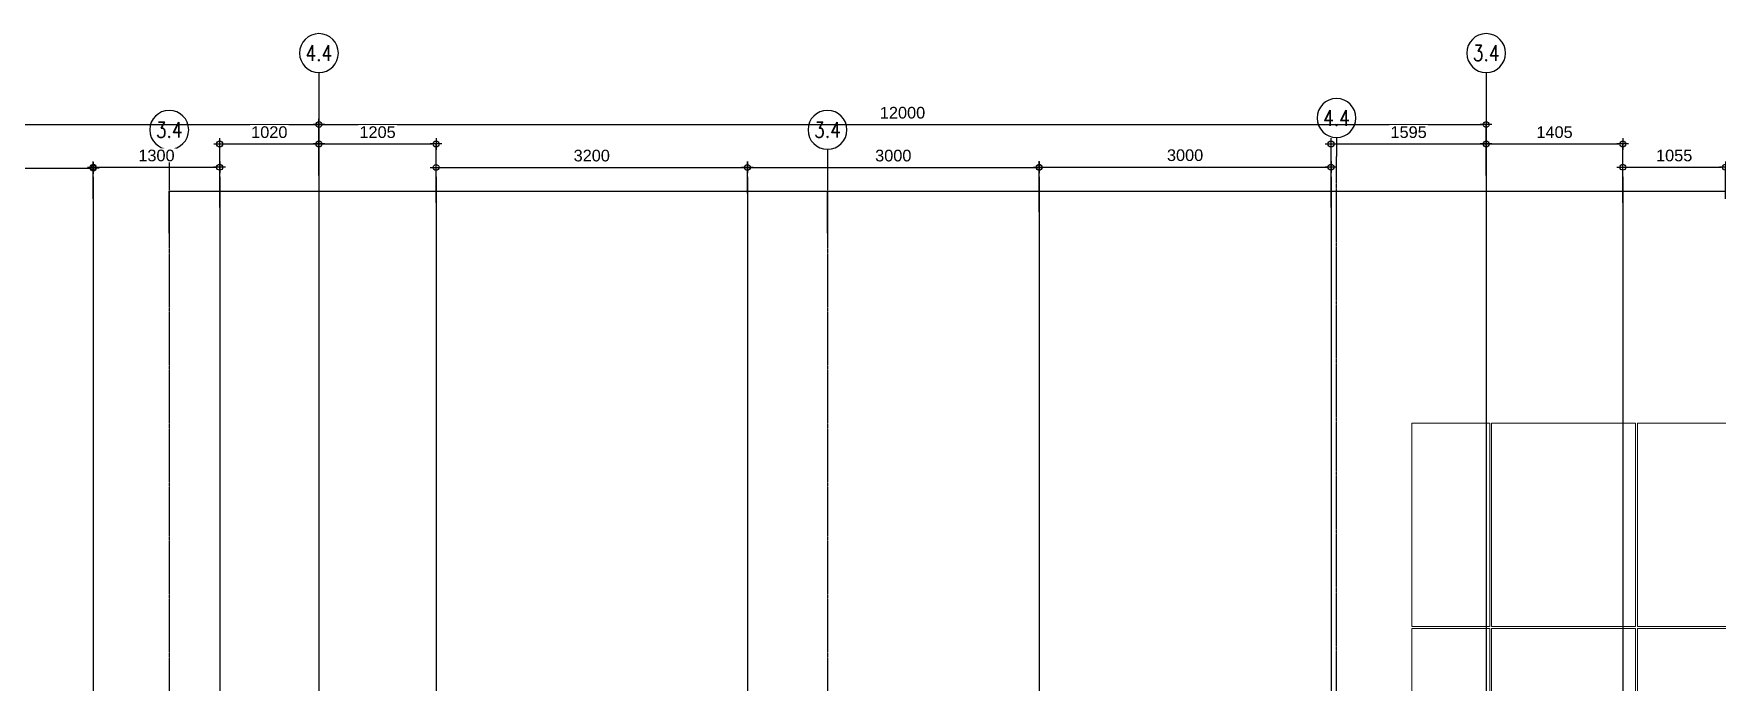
# Model space of a CAD drawing. Header units: millimetres. Extents: x 663313 to 1226001, y 1431724 to 1620898.
# Drawn here: x 1044069 to 1061378, y 1518391 to 1525064 of the extents above; entities that cross this region are included whole.
import ezdxf
from ezdxf.enums import TextEntityAlignment as Align

# ---------------------------------------------------------------- set-up
doc = ezdxf.new("R2010")
doc.units = ezdxf.units.MM
for name, pattern in [('Grid Line', [22.225, 12.7, -3.175, 3.175, -3.175]), ('XKITLINE00', [0]), ('XKITLINE02', [4, 2, -2])]:
    doc.linetypes.add(name, pattern=pattern)
doc.layers.add('000 - 0_HIDE_OBJ_FRAMING_DEF_SUB', color=7, linetype='Continuous', plot=False)
doc.layers.add('DIM', color=7, linetype='Continuous')
doc.styles.add('Arial', font='arial.ttf')
doc.styles.add('CKST2', font='romans.shx', dxfattribs={"width": 0.8, "height": 4})
doc.dimstyles.new('Dim - 40 - Cen', dxfattribs={"dimscale": 0.04, "dimtxt": 3, "dimasz": 1, "dimexe": 0, "dimexo": 2.5, "dimgap": 1.5, "dimtad": 1, "dimdec": 0, "dimlfac": 1000, "dimzin": 1, "dimdsep": 46, "dimtxsty": 'Arial', "dimblk": 'CEN1', "dimcen": 0.09, "dimclrd": 7, "dimclre": 7, "dimclrt": 7, "dimadec": 0, "dimazin": 0, "dimtfac": 1, "dimtdec": 0, "dimtix": 1, "dimtofl": 0, "dimtmove": 2, "dimatfit": 3, "dimfxl": 1, "dimtfill": 1, "dimtfillclr": 256, "dimtolj": 1, "dimtzin": 0, "dimarcsym": 0})

# ---------------------------------------------------------------- blocks, each defined once
blk = doc.blocks.new('*A27391193')
at = {"layer": '000 - 0_HIDE_OBJ_FRAMING_DEF_SUB', "color": 7, "linetype": 'XKITLINE00', "lineweight": 0}
for p, q in [((347.767257, 65.815369), (337.90058, 65.815369)), ((337.900591, 51.882036), (337.900591, 65.815369)), ((347.767257, 65.815369), (347.767257, 51.882036)), ((347.767257, 51.882036), (337.90058, 51.882036)), ((347.767257, 51.748703), (337.90058, 51.748703)), ((337.900591, 31.882036), (337.900591, 51.748703)), ((347.767257, 51.748703), (347.767257, 31.882036)), ((347.767257, 31.882036), (337.90058, 31.882036)), ((347.767257, 31.748703), (337.90058, 31.748703)), ((337.900591, 11.882036), (337.900591, 31.748703)), ((347.767257, 31.748703), (347.767257, 11.882036)), ((347.767257, 11.882036), (337.90058, 11.882036)), ((347.767257, 11.748703), (337.90058, 11.748703)), ((337.900591, -8.117964), (337.900591, 11.748703)), ((347.767257, 11.748703), (347.767257, -8.117964)), ((337.900591, -8.117964), (337.90058, -8.117964)), ((338.900591, -8.117964), (337.900591, -8.117964)), ((345.433924, -8.117964), (340.233924, -8.117964)), ((347.767257, -8.117964), (346.767258, -8.117964))]:
    blk.add_line(p, q, dxfattribs=at)
at = {"layer": '000 - 0_HIDE_OBJ_FRAMING_DEF_SUB', "color": 7, "linetype": 'XKITLINE02', "lineweight": 0}
for p, q in [((337.90058, 65.815369), (337.90058, 51.882036)), ((347.767247, 65.815369), (347.767247, 51.882036)), ((337.90058, 31.882036), (337.90058, 51.748703)), ((347.767247, 31.882036), (347.767247, 51.748703)), ((337.90058, 11.882036), (337.90058, 31.748703)), ((347.767247, 11.882036), (347.767247, 31.748703)), ((337.90058, -8.117964), (337.90058, 11.748703)), ((347.767247, -8.117964), (347.767247, 11.748703)), ((340.233924, -8.117964), (338.900591, -8.117964)), ((346.767258, -8.117964), (345.433924, -8.117964))]:
    blk.add_line(p, q, dxfattribs=at)
blk = doc.blocks.new('*A27401194')
at = {"layer": '000 - 0_HIDE_OBJ_FRAMING_DEF_SUB', "color": 7, "linetype": 'XKITLINE00', "lineweight": 0}
for p, q in [((337.767257, 65.815369), (327.90058, 65.815369)), ((327.900591, 51.882036), (327.900591, 65.815369)), ((337.767257, 65.815369), (337.767257, 51.882036)), ((337.767257, 51.882036), (327.90058, 51.882036)), ((337.767257, 51.748703), (327.90058, 51.748703)), ((327.900591, 31.882036), (327.900591, 51.748703)), ((337.767257, 51.748703), (337.767257, 31.882036)), ((337.767257, 31.882036), (327.90058, 31.882036)), ((337.767257, 31.748703), (327.90058, 31.748703)), ((327.900591, 11.882036), (327.900591, 31.748703)), ((337.767257, 31.748703), (337.767257, 11.882036)), ((337.767257, 11.882036), (327.90058, 11.882036)), ((337.767257, 11.748703), (327.90058, 11.748703)), ((327.900591, -8.117964), (327.900591, 11.748703)), ((337.767257, 11.748703), (337.767257, -8.117964)), ((327.900591, -8.117964), (327.90058, -8.117964)), ((328.900591, -8.117964), (327.900591, -8.117964)), ((334.100591, -8.117964), (330.233924, -8.117964)), ((337.767257, -8.117964), (335.433924, -8.117964))]:
    blk.add_line(p, q, dxfattribs=at)
at = {"layer": '000 - 0_HIDE_OBJ_FRAMING_DEF_SUB', "color": 7, "linetype": 'XKITLINE02', "lineweight": 0}
for p, q in [((327.90058, 65.815369), (327.90058, 51.882036)), ((337.767247, 65.815369), (337.767247, 51.882036)), ((327.90058, 31.882036), (327.90058, 51.748703)), ((337.767247, 31.882036), (337.767247, 51.748703)), ((327.90058, 11.882036), (327.90058, 31.748703)), ((337.767247, 11.882036), (337.767247, 31.748703)), ((327.90058, -8.117964), (327.90058, 11.748703)), ((337.767247, -8.117964), (337.767247, 11.748703)), ((330.233924, -8.117964), (328.900591, -8.117964)), ((335.433924, -8.117964), (334.100591, -8.117964))]:
    blk.add_line(p, q, dxfattribs=at)
blk = doc.blocks.new('*A27411195')
at = {"layer": '000 - 0_HIDE_OBJ_FRAMING_DEF_SUB', "color": 7, "linetype": 'XKITLINE00', "lineweight": 0}
for p, q in [((327.767257, 65.815369), (322.433914, 65.815369)), ((322.433924, 51.882036), (322.433924, 65.815369)), ((327.767257, 65.815369), (327.767257, 51.882036)), ((327.767257, 51.882036), (322.433914, 51.882036)), ((327.767257, 51.748703), (322.433914, 51.748703)), ((322.433924, 51.748703), (322.433924, 43.148703)), ((327.767257, 31.882036), (327.767257, 51.748703)), ((317.900591, 43.148703), (317.90058, 43.148703)), ((317.900591, 31.882036), (317.900591, 43.148703)), ((322.433924, 43.148703), (317.900591, 43.148703)), ((327.767257, 31.882036), (317.90058, 31.882036)), ((327.767257, 31.748703), (317.90058, 31.748703)), ((317.900591, 11.882036), (317.900591, 31.748703)), ((327.767247, 31.882036), (327.767257, 31.882036)), ((327.767257, 31.748703), (327.767257, 11.882036)), ((327.767257, 11.882036), (317.90058, 11.882036)), ((327.767257, 11.748703), (317.90058, 11.748703)), ((317.900591, -8.117964), (317.900591, 11.748703)), ((327.767257, 11.748703), (327.767257, -8.117964)), ((317.900591, -8.117964), (317.90058, -8.117964)), ((318.900591, -8.117964), (317.900591, -8.117964)), ((325.433924, -8.117964), (320.233924, -8.117964)), ((327.767257, -8.117964), (326.767258, -8.117964))]:
    blk.add_line(p, q, dxfattribs=at)
at = {"layer": '000 - 0_HIDE_OBJ_FRAMING_DEF_SUB', "color": 7, "linetype": 'XKITLINE02', "lineweight": 0}
for p, q in [((322.433914, 51.882036), (322.433914, 65.815369)), ((327.767247, 65.815369), (327.767247, 51.882036)), ((322.433914, 43.148703), (322.433914, 51.748703)), ((327.767247, 31.882036), (327.767247, 51.748703)), ((317.90058, 31.882036), (317.90058, 43.148703)), ((317.90058, 43.148703), (317.900591, 43.148703)), ((317.90058, 11.882036), (317.90058, 31.748703)), ((327.767247, 11.882036), (327.767247, 31.748703)), ((317.90058, -8.117964), (317.90058, 11.748703)), ((327.767247, -8.117964), (327.767247, 11.748703)), ((320.233924, -8.117964), (318.900591, -8.117964)), ((326.767258, -8.117964), (325.433924, -8.117964))]:
    blk.add_line(p, q, dxfattribs=at)
blk = doc.blocks.new('3')
at = {"layer": '000 - 0_HIDE_OBJ_FRAMING_DEF_SUB', "color": 7, "lineweight": 0, "xscale": 0.15, "yscale": 0.15, "zscale": 0.15}
for name in ['*A27411195', '*A27401194', '*A27391193']:
    blk.add_blockref(name, (663572.366, 1524733.106), dxfattribs=at)
blk = doc.blocks.new('grid2')
at = {"layer": '000 - 0_HIDE_OBJ_FRAMING_DEF_SUB', "color": 7}
blk.add_line((0, -4.87), (0, 0), dxfattribs=at)
blk.add_circle((0, -9.87), 5, dxfattribs=at)
at = {"layer": '000 - 0_HIDE_OBJ_FRAMING_DEF_SUB', "color": 7, "style": 'CKST2', "width": 0.8}
blk.add_attdef('00', text='', height=4, dxfattribs=at).set_placement((0, -9.87), align=Align.MIDDLE_CENTER)
blk = doc.blocks.new('CEN1')
at = {"color": 7}
for p, q in [((1.5, 0), (-1.5, 0)), ((0, 1.5), (0, -1.5))]:
    blk.add_line(p, q, dxfattribs=at)
blk.add_circle((0, 0), 0.75, dxfattribs=at)
blk = doc.blocks.new('*D5251')
at = {"layer": '000 - 0_HIDE_OBJ_FRAMING_DEF_SUB', "color": 7, "lineweight": -2, "transparency": 16777216}
for p, q in [((1045463, 1523010), (1045463, 1523445)), ((1045463, 1523445), (1057463, 1523445)), ((1057463, 1523010), (1057463, 1523445))]:
    blk.add_line(p, q, dxfattribs=at)
at = {"layer": 'Defpoints', "color": 7, "transparency": 16777216}
for p in [(1057463, 1523445), (1045463, 1523010), (1057463, 1523010)]:
    blk.add_point(p, dxfattribs=at)
at = {"layer": '000 - 0_HIDE_OBJ_FRAMING_DEF_SUB', "color": 7, "lineweight": -2, "transparency": 16777216, "xscale": 0.04, "yscale": 0.04, "zscale": 0.04, "rotation": 180}
blk.add_blockref('CEN1', (1045463, 1523445), dxfattribs=at)
at = {"layer": '000 - 0_HIDE_OBJ_FRAMING_DEF_SUB', "color": 7, "lineweight": -2, "transparency": 16777216, "xscale": 0.04, "yscale": 0.04, "zscale": 0.04}
blk.add_blockref('CEN1', (1057463, 1523445), dxfattribs=at)
at = {"layer": '000 - 0_HIDE_OBJ_FRAMING_DEF_SUB', "color": 7, "transparency": 16777216, "insert": (1051463, 1523445), "char_height": 0.12, "attachment_point": 5, "style": 'Arial', "bg_fill": 3, "box_fill_scale": 1.1, "bg_fill_color": 256, "bg_fill_true_color": 13158600, "bg_fill_transparency": 0}
blk.add_mtext('\\A1;12000000', dxfattribs=at)
blk = doc.blocks.new('*D5252')
at = {"layer": '000 - 0_HIDE_OBJ_FRAMING_DEF_SUB', "color": 7, "lineweight": -2, "transparency": 16777216}
for p, q in [((1057463, 1522978), (1057463, 1523445)), ((1057463, 1523445), (1068563, 1523445)), ((1068563, 1522978), (1068563, 1523445))]:
    blk.add_line(p, q, dxfattribs=at)
at = {"layer": 'Defpoints', "color": 7, "transparency": 16777216}
for p in [(1068563, 1523445), (1057463, 1522978), (1068563, 1522978)]:
    blk.add_point(p, dxfattribs=at)
at = {"layer": '000 - 0_HIDE_OBJ_FRAMING_DEF_SUB', "color": 7, "lineweight": -2, "transparency": 16777216, "xscale": 0.04, "yscale": 0.04, "zscale": 0.04, "rotation": 180}
blk.add_blockref('CEN1', (1057463, 1523445), dxfattribs=at)
at = {"layer": '000 - 0_HIDE_OBJ_FRAMING_DEF_SUB', "color": 7, "lineweight": -2, "transparency": 16777216, "xscale": 0.04, "yscale": 0.04, "zscale": 0.04}
blk.add_blockref('CEN1', (1068563, 1523445), dxfattribs=at)
at = {"layer": '000 - 0_HIDE_OBJ_FRAMING_DEF_SUB', "color": 7, "transparency": 16777216, "insert": (1063013, 1523445), "char_height": 0.12, "attachment_point": 5, "style": 'Arial', "bg_fill": 3, "box_fill_scale": 1.1, "bg_fill_color": 256, "bg_fill_true_color": 13158600, "bg_fill_transparency": 0}
blk.add_mtext('\\A1;11100000', dxfattribs=at)
blk = doc.blocks.new('*D5299')
at = {"layer": '000 - 0_HIDE_OBJ_FRAMING_DEF_SUB', "color": 7, "lineweight": -2, "transparency": 16777216}
for p, q in [((1052230, 1523010), (1052230, 1523445)), ((1052230, 1523445), (1064230, 1523445)), ((1064230, 1523010), (1064230, 1523445))]:
    blk.add_line(p, q, dxfattribs=at)
at = {"layer": 'Defpoints', "color": 7, "transparency": 16777216}
for p in [(1064230, 1523445), (1052230, 1523010), (1064230, 1523010)]:
    blk.add_point(p, dxfattribs=at)
at = {"layer": '000 - 0_HIDE_OBJ_FRAMING_DEF_SUB', "color": 7, "lineweight": -2, "transparency": 16777216, "xscale": 0.04, "yscale": 0.04, "zscale": 0.04, "rotation": 180}
blk.add_blockref('CEN1', (1052230, 1523445), dxfattribs=at)
at = {"layer": '000 - 0_HIDE_OBJ_FRAMING_DEF_SUB', "color": 7, "lineweight": -2, "transparency": 16777216, "xscale": 0.04, "yscale": 0.04, "zscale": 0.04}
blk.add_blockref('CEN1', (1064230, 1523445), dxfattribs=at)
at = {"layer": '000 - 0_HIDE_OBJ_FRAMING_DEF_SUB', "color": 7, "transparency": 16777216, "insert": (1058230, 1523445), "char_height": 0.12, "attachment_point": 5, "style": 'Arial', "bg_fill": 3, "box_fill_scale": 1.1, "bg_fill_color": 256, "bg_fill_true_color": 13158600, "bg_fill_transparency": 0}
blk.add_mtext('\\A1;12000000', dxfattribs=at)
blk = doc.blocks.new('*D5082')
at = {"layer": '000 - 0_HIDE_OBJ_FRAMING_DEF_SUB', "color": 7, "lineweight": -2, "transparency": 16777216}
for p, q in [((3.954, 9.912), (3.954, 10.174)), ((3.994, 10.174), (15.014, 10.174)), ((15.054, 9.912), (15.054, 10.174))]:
    blk.add_line(p, q, dxfattribs=at)
at = {"layer": 'Defpoints', "color": 7, "transparency": 16777216}
for p in [(15.054, 10.174), (3.954, 9.812), (15.054, 9.812)]:
    blk.add_point(p, dxfattribs=at)
at = {"layer": '000 - 0_HIDE_OBJ_FRAMING_DEF_SUB', "color": 7, "lineweight": -2, "transparency": 16777216, "xscale": 0.04, "yscale": 0.04, "zscale": 0.04, "rotation": 180}
blk.add_blockref('CEN1', (3.954, 10.174), dxfattribs=at)
at = {"layer": '000 - 0_HIDE_OBJ_FRAMING_DEF_SUB', "color": 7, "lineweight": -2, "transparency": 16777216, "xscale": 0.04, "yscale": 0.04, "zscale": 0.04}
blk.add_blockref('CEN1', (15.054, 10.174), dxfattribs=at)
at = {"layer": '000 - 0_HIDE_OBJ_FRAMING_DEF_SUB', "color": 7, "transparency": 16777216, "insert": (9.504, 10.295), "char_height": 0.12, "attachment_point": 5, "style": 'Arial', "bg_fill": 3, "box_fill_scale": 1.1, "bg_fill_color": 256, "bg_fill_true_color": 13158600, "bg_fill_transparency": 0}
blk.add_mtext('\\A1;11100', dxfattribs=at)
blk = doc.blocks.new('*D5083')
at = {"layer": '000 - 0_HIDE_OBJ_FRAMING_DEF_SUB', "color": 7, "lineweight": -2, "transparency": 16777216}
for p, q in [((15.054, 9.973), (15.054, 10.174)), ((15.094, 10.174), (27.014, 10.174)), ((27.054, 9.973), (27.054, 10.174))]:
    blk.add_line(p, q, dxfattribs=at)
at = {"layer": 'Defpoints', "color": 7, "transparency": 16777216}
for p in [(27.054, 10.174), (15.054, 9.873), (27.054, 9.873)]:
    blk.add_point(p, dxfattribs=at)
at = {"layer": '000 - 0_HIDE_OBJ_FRAMING_DEF_SUB', "color": 7, "lineweight": -2, "transparency": 16777216, "xscale": 0.04, "yscale": 0.04, "zscale": 0.04, "rotation": 180}
blk.add_blockref('CEN1', (15.054, 10.174), dxfattribs=at)
at = {"layer": '000 - 0_HIDE_OBJ_FRAMING_DEF_SUB', "color": 7, "lineweight": -2, "transparency": 16777216, "xscale": 0.04, "yscale": 0.04, "zscale": 0.04}
blk.add_blockref('CEN1', (27.054, 10.174), dxfattribs=at)
at = {"layer": '000 - 0_HIDE_OBJ_FRAMING_DEF_SUB', "color": 7, "transparency": 16777216, "insert": (21.054, 10.295), "char_height": 0.12, "attachment_point": 5, "style": 'Arial', "bg_fill": 3, "box_fill_scale": 1.1, "bg_fill_color": 256, "bg_fill_true_color": 13158600, "bg_fill_transparency": 0}
blk.add_mtext('\\A1;12000', dxfattribs=at)
blk = doc.blocks.new('*D3631')
at = {"layer": '000 - 0_HIDE_OBJ_FRAMING_DEF_SUB', "color": 7, "lineweight": -2, "transparency": 16777216}
for p, q in [((10.584, 9.47), (10.584, 9.726)), ((10.624, 9.726), (12.694, 9.726)), ((12.734, 9.41), (12.734, 9.726))]:
    blk.add_line(p, q, dxfattribs=at)
at = {"layer": 'Defpoints', "color": 7, "transparency": 16777216}
for p in [(12.734, 9.726), (10.584, 9.37), (12.734, 9.31)]:
    blk.add_point(p, dxfattribs=at)
at = {"layer": '000 - 0_HIDE_OBJ_FRAMING_DEF_SUB', "color": 7, "lineweight": -2, "transparency": 16777216, "xscale": 0.04, "yscale": 0.04, "zscale": 0.04, "rotation": 180}
blk.add_blockref('CEN1', (10.584, 9.726), dxfattribs=at)
at = {"layer": '000 - 0_HIDE_OBJ_FRAMING_DEF_SUB', "color": 7, "lineweight": -2, "transparency": 16777216, "xscale": 0.04, "yscale": 0.04, "zscale": 0.04}
blk.add_blockref('CEN1', (12.734, 9.726), dxfattribs=at)
at = {"layer": '000 - 0_HIDE_OBJ_FRAMING_DEF_SUB', "color": 7, "transparency": 16777216, "insert": (11.659, 9.847), "char_height": 0.12, "attachment_point": 5, "style": 'Arial', "bg_fill": 3, "box_fill_scale": 1.1, "bg_fill_color": 256, "bg_fill_true_color": 13158600, "bg_fill_transparency": 0}
blk.add_mtext('\\A1;2150', dxfattribs=at)
blk = doc.blocks.new('*D3632')
at = {"layer": '000 - 0_HIDE_OBJ_FRAMING_DEF_SUB', "color": 7, "lineweight": -2, "transparency": 16777216}
for p, q in [((12.734, 9.41), (12.734, 9.734)), ((12.774, 9.734), (13.994, 9.734)), ((14.034, 9.321), (14.034, 9.734))]:
    blk.add_line(p, q, dxfattribs=at)
at = {"layer": 'Defpoints', "color": 7, "transparency": 16777216}
for p in [(14.034, 9.734), (12.734, 9.31), (14.034, 9.221)]:
    blk.add_point(p, dxfattribs=at)
at = {"layer": '000 - 0_HIDE_OBJ_FRAMING_DEF_SUB', "color": 7, "lineweight": -2, "transparency": 16777216, "xscale": 0.04, "yscale": 0.04, "zscale": 0.04, "rotation": 180}
blk.add_blockref('CEN1', (12.734, 9.734), dxfattribs=at)
at = {"layer": '000 - 0_HIDE_OBJ_FRAMING_DEF_SUB', "color": 7, "lineweight": -2, "transparency": 16777216, "xscale": 0.04, "yscale": 0.04, "zscale": 0.04}
blk.add_blockref('CEN1', (14.034, 9.734), dxfattribs=at)
at = {"layer": '000 - 0_HIDE_OBJ_FRAMING_DEF_SUB', "color": 7, "transparency": 16777216, "insert": (13.384, 9.855), "char_height": 0.12, "attachment_point": 5, "style": 'Arial', "bg_fill": 3, "box_fill_scale": 1.1, "bg_fill_color": 256, "bg_fill_true_color": 13158600, "bg_fill_transparency": 0}
blk.add_mtext('\\A1;1300', dxfattribs=at)
blk = doc.blocks.new('*D3633')
at = {"layer": '000 - 0_HIDE_OBJ_FRAMING_DEF_SUB', "color": 7, "lineweight": -2, "transparency": 16777216}
for p, q in [((14.034, 9.321), (14.034, 9.974)), ((14.074, 9.974), (15.014, 9.974)), ((15.054, 9.649), (15.054, 9.974))]:
    blk.add_line(p, q, dxfattribs=at)
at = {"layer": 'Defpoints', "color": 7, "transparency": 16777216}
for p in [(15.054, 9.974), (15.054, 9.549), (14.034, 9.221)]:
    blk.add_point(p, dxfattribs=at)
at = {"layer": '000 - 0_HIDE_OBJ_FRAMING_DEF_SUB', "color": 7, "lineweight": -2, "transparency": 16777216, "xscale": 0.04, "yscale": 0.04, "zscale": 0.04, "rotation": 180}
blk.add_blockref('CEN1', (14.034, 9.974), dxfattribs=at)
at = {"layer": '000 - 0_HIDE_OBJ_FRAMING_DEF_SUB', "color": 7, "lineweight": -2, "transparency": 16777216, "xscale": 0.04, "yscale": 0.04, "zscale": 0.04}
blk.add_blockref('CEN1', (15.054, 9.974), dxfattribs=at)
at = {"layer": '000 - 0_HIDE_OBJ_FRAMING_DEF_SUB', "color": 7, "transparency": 16777216, "insert": (14.544, 10.095), "char_height": 0.12, "attachment_point": 5, "style": 'Arial', "bg_fill": 3, "box_fill_scale": 1.1, "bg_fill_color": 256, "bg_fill_true_color": 13158600, "bg_fill_transparency": 0}
blk.add_mtext('\\A1;1020', dxfattribs=at)
blk = doc.blocks.new('*D3634')
at = {"layer": '000 - 0_HIDE_OBJ_FRAMING_DEF_SUB', "color": 7, "lineweight": -2, "transparency": 16777216}
for p, q in [((15.054, 9.649), (15.054, 9.974)), ((15.094, 9.974), (16.219, 9.974)), ((16.259, 9.37), (16.259, 9.974))]:
    blk.add_line(p, q, dxfattribs=at)
at = {"layer": 'Defpoints', "color": 7, "transparency": 16777216}
for p in [(16.259, 9.974), (15.054, 9.549), (16.259, 9.27)]:
    blk.add_point(p, dxfattribs=at)
at = {"layer": '000 - 0_HIDE_OBJ_FRAMING_DEF_SUB', "color": 7, "lineweight": -2, "transparency": 16777216, "xscale": 0.04, "yscale": 0.04, "zscale": 0.04, "rotation": 180}
blk.add_blockref('CEN1', (15.054, 9.974), dxfattribs=at)
at = {"layer": '000 - 0_HIDE_OBJ_FRAMING_DEF_SUB', "color": 7, "lineweight": -2, "transparency": 16777216, "xscale": 0.04, "yscale": 0.04, "zscale": 0.04}
blk.add_blockref('CEN1', (16.259, 9.974), dxfattribs=at)
at = {"layer": '000 - 0_HIDE_OBJ_FRAMING_DEF_SUB', "color": 7, "transparency": 16777216, "insert": (15.657, 10.095), "char_height": 0.12, "attachment_point": 5, "style": 'Arial', "bg_fill": 3, "box_fill_scale": 1.1, "bg_fill_color": 256, "bg_fill_true_color": 13158600, "bg_fill_transparency": 0}
blk.add_mtext('\\A1;1205', dxfattribs=at)
blk = doc.blocks.new('*D3635')
at = {"layer": '000 - 0_HIDE_OBJ_FRAMING_DEF_SUB', "color": 7, "lineweight": -2, "transparency": 16777216}
for p, q in [((16.259, 9.37), (16.259, 9.733)), ((16.299, 9.733), (19.419, 9.733)), ((19.459, 9.466), (19.459, 9.733))]:
    blk.add_line(p, q, dxfattribs=at)
at = {"layer": 'Defpoints', "color": 7, "transparency": 16777216}
for p in [(19.459, 9.733), (19.459, 9.366), (16.259, 9.27)]:
    blk.add_point(p, dxfattribs=at)
at = {"layer": '000 - 0_HIDE_OBJ_FRAMING_DEF_SUB', "color": 7, "lineweight": -2, "transparency": 16777216, "xscale": 0.04, "yscale": 0.04, "zscale": 0.04, "rotation": 180}
blk.add_blockref('CEN1', (16.259, 9.733), dxfattribs=at)
at = {"layer": '000 - 0_HIDE_OBJ_FRAMING_DEF_SUB', "color": 7, "lineweight": -2, "transparency": 16777216, "xscale": 0.04, "yscale": 0.04, "zscale": 0.04}
blk.add_blockref('CEN1', (19.459, 9.733), dxfattribs=at)
at = {"layer": '000 - 0_HIDE_OBJ_FRAMING_DEF_SUB', "color": 7, "transparency": 16777216, "insert": (17.859, 9.854), "char_height": 0.12, "attachment_point": 5, "style": 'Arial', "bg_fill": 3, "box_fill_scale": 1.1, "bg_fill_color": 256, "bg_fill_true_color": 13158600, "bg_fill_transparency": 0}
blk.add_mtext('\\A1;3200', dxfattribs=at)
blk = doc.blocks.new('*D3636')
at = {"layer": '000 - 0_HIDE_OBJ_FRAMING_DEF_SUB', "color": 7, "lineweight": -2, "transparency": 16777216}
for p, q in [((19.459, 9.466), (19.459, 9.733)), ((19.499, 9.733), (22.419, 9.733)), ((22.459, 9.273), (22.459, 9.733))]:
    blk.add_line(p, q, dxfattribs=at)
at = {"layer": 'Defpoints', "color": 7, "transparency": 16777216}
for p in [(22.459, 9.733), (19.459, 9.366), (22.459, 9.173)]:
    blk.add_point(p, dxfattribs=at)
at = {"layer": '000 - 0_HIDE_OBJ_FRAMING_DEF_SUB', "color": 7, "lineweight": -2, "transparency": 16777216, "xscale": 0.04, "yscale": 0.04, "zscale": 0.04, "rotation": 180}
blk.add_blockref('CEN1', (19.459, 9.733), dxfattribs=at)
at = {"layer": '000 - 0_HIDE_OBJ_FRAMING_DEF_SUB', "color": 7, "lineweight": -2, "transparency": 16777216, "xscale": 0.04, "yscale": 0.04, "zscale": 0.04}
blk.add_blockref('CEN1', (22.459, 9.733), dxfattribs=at)
at = {"layer": '000 - 0_HIDE_OBJ_FRAMING_DEF_SUB', "color": 7, "transparency": 16777216, "insert": (20.959, 9.854), "char_height": 0.12, "attachment_point": 5, "style": 'Arial', "bg_fill": 3, "box_fill_scale": 1.1, "bg_fill_color": 256, "bg_fill_true_color": 13158600, "bg_fill_transparency": 0}
blk.add_mtext('\\A1;3000', dxfattribs=at)
blk = doc.blocks.new('*D3637')
at = {"layer": '000 - 0_HIDE_OBJ_FRAMING_DEF_SUB', "color": 7, "lineweight": -2, "transparency": 16777216}
for p, q in [((22.459, 9.273), (22.459, 9.736)), ((22.499, 9.736), (25.419, 9.736)), ((25.459, 9.322), (25.459, 9.736))]:
    blk.add_line(p, q, dxfattribs=at)
at = {"layer": 'Defpoints', "color": 7, "transparency": 16777216}
for p in [(25.459, 9.736), (25.459, 9.222), (22.459, 9.173)]:
    blk.add_point(p, dxfattribs=at)
at = {"layer": '000 - 0_HIDE_OBJ_FRAMING_DEF_SUB', "color": 7, "lineweight": -2, "transparency": 16777216, "xscale": 0.04, "yscale": 0.04, "zscale": 0.04, "rotation": 180}
blk.add_blockref('CEN1', (22.459, 9.736), dxfattribs=at)
at = {"layer": '000 - 0_HIDE_OBJ_FRAMING_DEF_SUB', "color": 7, "lineweight": -2, "transparency": 16777216, "xscale": 0.04, "yscale": 0.04, "zscale": 0.04}
blk.add_blockref('CEN1', (25.459, 9.736), dxfattribs=at)
at = {"layer": '000 - 0_HIDE_OBJ_FRAMING_DEF_SUB', "color": 7, "transparency": 16777216, "insert": (23.959, 9.858), "char_height": 0.12, "attachment_point": 5, "style": 'Arial', "bg_fill": 3, "box_fill_scale": 1.1, "bg_fill_color": 256, "bg_fill_true_color": 13158600, "bg_fill_transparency": 0}
blk.add_mtext('\\A1;3000', dxfattribs=at)
blk = doc.blocks.new('*D3638')
at = {"layer": '000 - 0_HIDE_OBJ_FRAMING_DEF_SUB', "color": 7, "lineweight": -2, "transparency": 16777216}
for p, q in [((25.459, 9.322), (25.459, 9.974)), ((25.499, 9.974), (27.014, 9.974)), ((27.054, 9.65), (27.054, 9.974))]:
    blk.add_line(p, q, dxfattribs=at)
at = {"layer": 'Defpoints', "color": 7, "transparency": 16777216}
for p in [(27.054, 9.974), (27.054, 9.55), (25.459, 9.222)]:
    blk.add_point(p, dxfattribs=at)
at = {"layer": '000 - 0_HIDE_OBJ_FRAMING_DEF_SUB', "color": 7, "lineweight": -2, "transparency": 16777216, "xscale": 0.04, "yscale": 0.04, "zscale": 0.04, "rotation": 180}
blk.add_blockref('CEN1', (25.459, 9.974), dxfattribs=at)
at = {"layer": '000 - 0_HIDE_OBJ_FRAMING_DEF_SUB', "color": 7, "lineweight": -2, "transparency": 16777216, "xscale": 0.04, "yscale": 0.04, "zscale": 0.04}
blk.add_blockref('CEN1', (27.054, 9.974), dxfattribs=at)
at = {"layer": '000 - 0_HIDE_OBJ_FRAMING_DEF_SUB', "color": 7, "transparency": 16777216, "insert": (26.257, 10.095), "char_height": 0.12, "attachment_point": 5, "style": 'Arial', "bg_fill": 3, "box_fill_scale": 1.1, "bg_fill_color": 256, "bg_fill_true_color": 13158600, "bg_fill_transparency": 0}
blk.add_mtext('\\A1;1595', dxfattribs=at)
blk = doc.blocks.new('*D3639')
at = {"layer": '000 - 0_HIDE_OBJ_FRAMING_DEF_SUB', "color": 7, "lineweight": -2, "transparency": 16777216}
for p, q in [((27.054, 9.65), (27.054, 9.974)), ((27.094, 9.974), (28.419, 9.974)), ((28.459, 9.37), (28.459, 9.974))]:
    blk.add_line(p, q, dxfattribs=at)
at = {"layer": 'Defpoints', "color": 7, "transparency": 16777216}
for p in [(28.459, 9.974), (27.054, 9.55), (28.459, 9.27)]:
    blk.add_point(p, dxfattribs=at)
at = {"layer": '000 - 0_HIDE_OBJ_FRAMING_DEF_SUB', "color": 7, "lineweight": -2, "transparency": 16777216, "xscale": 0.04, "yscale": 0.04, "zscale": 0.04, "rotation": 180}
blk.add_blockref('CEN1', (27.054, 9.974), dxfattribs=at)
at = {"layer": '000 - 0_HIDE_OBJ_FRAMING_DEF_SUB', "color": 7, "lineweight": -2, "transparency": 16777216, "xscale": 0.04, "yscale": 0.04, "zscale": 0.04}
blk.add_blockref('CEN1', (28.459, 9.974), dxfattribs=at)
at = {"layer": '000 - 0_HIDE_OBJ_FRAMING_DEF_SUB', "color": 7, "transparency": 16777216, "insert": (27.757, 10.095), "char_height": 0.12, "attachment_point": 5, "style": 'Arial', "bg_fill": 3, "box_fill_scale": 1.1, "bg_fill_color": 256, "bg_fill_true_color": 13158600, "bg_fill_transparency": 0}
blk.add_mtext('\\A1;1405', dxfattribs=at)
blk = doc.blocks.new('*D3640')
at = {"layer": '000 - 0_HIDE_OBJ_FRAMING_DEF_SUB', "color": 7, "lineweight": -2, "transparency": 16777216}
for p, q in [((28.459, 9.37), (28.459, 9.734)), ((28.499, 9.734), (29.474, 9.734)), ((29.514, 9.41), (29.514, 9.734))]:
    blk.add_line(p, q, dxfattribs=at)
at = {"layer": 'Defpoints', "color": 7, "transparency": 16777216}
for p in [(29.514, 9.734), (28.459, 9.27), (29.514, 9.31)]:
    blk.add_point(p, dxfattribs=at)
at = {"layer": '000 - 0_HIDE_OBJ_FRAMING_DEF_SUB', "color": 7, "lineweight": -2, "transparency": 16777216, "xscale": 0.04, "yscale": 0.04, "zscale": 0.04, "rotation": 180}
blk.add_blockref('CEN1', (28.459, 9.734), dxfattribs=at)
at = {"layer": '000 - 0_HIDE_OBJ_FRAMING_DEF_SUB', "color": 7, "lineweight": -2, "transparency": 16777216, "xscale": 0.04, "yscale": 0.04, "zscale": 0.04}
blk.add_blockref('CEN1', (29.514, 9.734), dxfattribs=at)
at = {"layer": '000 - 0_HIDE_OBJ_FRAMING_DEF_SUB', "color": 7, "transparency": 16777216, "insert": (28.987, 9.855), "char_height": 0.12, "attachment_point": 5, "style": 'Arial', "bg_fill": 3, "box_fill_scale": 1.1, "bg_fill_color": 256, "bg_fill_true_color": 13158600, "bg_fill_transparency": 0}
blk.add_mtext('\\A1;1055', dxfattribs=at)
blk = doc.blocks.new('A$Cc1931124')
at = {"layer": '000 - 0_HIDE_OBJ_FRAMING_DEF_SUB', "color": 7, "linetype": 'Grid Line'}
for p, q in [((15.0543, 10.5808), (15.0543, -2.1514)), ((27.0543, 10.5808), (27.0543, -2.1514)), ((12.7343, 9.6361), (12.7343, -1.8694)), ((14.0343, 9.6361), (14.0343, -1.8694)), ((16.2593, 9.6361), (16.2593, -1.8694)), ((19.4593, 9.6361), (19.4593, -1.8694)), ((22.4593, 9.6361), (22.4593, -1.8694)), ((25.4593, 9.6361), (25.4593, -1.8694)), ((28.4593, 9.6361), (28.4593, -1.8694))]:
    blk.add_line(p, q, dxfattribs=at)
at = {"color": 7}
ref = blk.add_blockref('grid2', (15.0543, 10.5142), dxfattribs=dict(at, xscale=-0.04, yscale=0.04, zscale=0.04, rotation=180))
ref.add_attrib('00', '4.4', dxfattribs={"layer": '000 - 0_HIDE_OBJ_FRAMING_DEF_SUB', "color": 7, "height": 0.16, "style": 'CKST2', "width": 0.8}).set_placement((15.0543, 10.909), align=Align.MIDDLE_CENTER)
ref = blk.add_blockref('grid2', (27.0543, 10.5142), dxfattribs=dict(at, xscale=-0.04, yscale=0.04, zscale=0.04, rotation=180))
ref.add_attrib('00', '3.4', dxfattribs={"layer": '000 - 0_HIDE_OBJ_FRAMING_DEF_SUB', "color": 7, "height": 0.16, "style": 'CKST2', "width": 0.8}).set_placement((27.0543, 10.909), align=Align.MIDDLE_CENTER)
at = {"layer": '000 - 0_HIDE_OBJ_FRAMING_DEF_SUB', "color": 7}
dim = blk.add_linear_dim(base=(15.0543, 10.174), p1=(3.9543, 9.8124), p2=(15.0543, 9.8124), dimstyle='Dim - 40 - Cen', override={"dimclrd": 7, "dimclre": 7, "dimclrt": 7}, dxfattribs=at)
dim.commit()
dim.dimension.update_dxf_attribs({"geometry": '*D5082', "text_midpoint": (9.5043, 10.2952)})
for base, p1, p2, picture, middle in [((27.0543, 10.174), (15.0543, 9.8729), (27.0543, 9.8729), '*D5083', (21.0543, 10.2952)), ((12.7343, 9.7262), (10.5843, 9.3701), (12.7343, 9.3099), '*D3631', (11.6593, 9.8475))]:
    dim = blk.add_linear_dim(base=base, p1=p1, p2=p2, dimstyle='Dim - 40 - Cen', override={"dimclrd": 7, "dimclre": 7, "dimclrt": 7}, dxfattribs=at)
    dim.commit()
    dim.dimension.update_dxf_attribs({"geometry": picture, "text_midpoint": middle})
dim = blk.add_linear_dim(base=(14.0343, 9.7342), p1=(12.7343, 9.3099), p2=(14.0343, 9.2215), dimstyle='Dim - 40 - Cen', override={"dimclrd": 7, "dimclre": 7, "dimclrt": 7}, dxfattribs=at)
dim.commit()
dim.dimension.update_dxf_attribs({"geometry": '*D3632', "text_midpoint": (13.3843, 9.8555)})
dim = blk.add_linear_dim(base=(15.0543, 9.9737), p1=(14.0343, 9.2215), p2=(15.0543, 9.5494), dimstyle='Dim - 40 - Cen', override={"dimclrd": 7, "dimclre": 7, "dimclrt": 7}, dxfattribs=at)
dim.commit()
dim.dimension.update_dxf_attribs({"geometry": '*D3633', "text_midpoint": (14.5443, 10.0949)})
dim = blk.add_linear_dim(base=(16.2593, 9.9737), p1=(15.0543, 9.5494), p2=(16.2593, 9.2698), dimstyle='Dim - 40 - Cen', override={"dimclrd": 7, "dimclre": 7, "dimclrt": 7}, dxfattribs=at)
dim.commit()
dim.dimension.update_dxf_attribs({"geometry": '*D3634', "text_midpoint": (15.6568, 10.0949)})
dim = blk.add_linear_dim(base=(19.4593, 9.7328), p1=(16.2593, 9.2698), p2=(19.4593, 9.3663), dimstyle='Dim - 40 - Cen', override={"dimclrd": 7, "dimclre": 7, "dimclrt": 7}, dxfattribs=at)
dim.commit()
dim.dimension.update_dxf_attribs({"geometry": '*D3635', "text_midpoint": (17.8593, 9.8541)})
dim = blk.add_linear_dim(base=(22.4593, 9.7328), p1=(19.4593, 9.3663), p2=(22.4593, 9.1733), dimstyle='Dim - 40 - Cen', override={"dimclrd": 7, "dimclre": 7, "dimclrt": 7}, dxfattribs=at)
dim.commit()
dim.dimension.update_dxf_attribs({"geometry": '*D3636', "text_midpoint": (20.9593, 9.8541)})
dim = blk.add_linear_dim(base=(25.4593, 9.7364), p1=(22.4593, 9.1733), p2=(25.4593, 9.2216), dimstyle='Dim - 40 - Cen', override={"dimclrd": 7, "dimclre": 7, "dimclrt": 7}, dxfattribs=at)
dim.commit()
dim.dimension.update_dxf_attribs({"geometry": '*D3637', "text_midpoint": (23.9593, 9.8577)})
dim = blk.add_linear_dim(base=(27.0543, 9.9737), p1=(25.4593, 9.2216), p2=(27.0543, 9.5495), dimstyle='Dim - 40 - Cen', override={"dimclrd": 7, "dimclre": 7, "dimclrt": 7}, dxfattribs=at)
dim.commit()
dim.dimension.update_dxf_attribs({"geometry": '*D3638', "text_midpoint": (26.2568, 10.0949)})
dim = blk.add_linear_dim(base=(28.4593, 9.9737), p1=(27.0543, 9.5495), p2=(28.4593, 9.2701), dimstyle='Dim - 40 - Cen', override={"dimclrd": 7, "dimclre": 7, "dimclrt": 7}, dxfattribs=at)
dim.commit()
dim.dimension.update_dxf_attribs({"geometry": '*D3639', "text_midpoint": (27.7568, 10.0949)})
dim = blk.add_linear_dim(base=(29.5143, 9.7342), p1=(28.4593, 9.2701), p2=(29.5143, 9.3103), dimstyle='Dim - 40 - Cen', override={"dimclrd": 7, "dimclre": 7, "dimclrt": 7}, dxfattribs=at)
dim.commit()
dim.dimension.update_dxf_attribs({"geometry": '*D3640', "text_midpoint": (28.9868, 9.8554)})

msp = doc.modelspace()

# ---------------------------------------------------------------- linework, layer by layer
at = {"layer": '000 - 0_HIDE_OBJ_FRAMING_DEF_SUB', "color": 7, "linetype": 'Grid Line'}
for p, q in [((1045462.7487, 1523801.2017), (1045462.7487, 1512183.0874)), ((1057462.7487, 1507055.0011), (1057462.7487, 1523801.2017))]:
    msp.add_line(p, q, dxfattribs=at)

# ---------------------------------------------------------------- block references
at = {"layer": '000 - 0_HIDE_OBJ_FRAMING_DEF_SUB', "color": 7}
ref = msp.add_blockref('grid2', (1045462.7487, 1523679.5734), dxfattribs=dict(at, xscale=-40, yscale=40, zscale=40, rotation=180))
ref.add_attrib('00', '3.4', dxfattribs={"color": 7, "height": 160, "style": 'CKST2', "width": 0.8}).set_placement((1045462.7487, 1524074.3498), align=Align.MIDDLE_CENTER)
ref = msp.add_blockref('grid2', (1052229.8414, 1523679.5734), dxfattribs=dict(at, xscale=-40, yscale=40, zscale=40, rotation=180))
ref.add_attrib('00', '3.4', dxfattribs={"color": 7, "height": 160, "style": 'CKST2', "width": 0.8}).set_placement((1052229.8414, 1524074.3498), align=Align.MIDDLE_CENTER)
ref = msp.add_blockref('grid2', (1057462.7487, 1523801.2017), dxfattribs=dict(at, xscale=-40, yscale=40, zscale=40, rotation=180))
ref.add_attrib('00', '4.4', dxfattribs={"color": 7, "height": 160, "style": 'CKST2', "width": 0.8}).set_placement((1057462.7487, 1524195.978), align=Align.MIDDLE_CENTER)
at = {"layer": 'DIM', "color": 7, "xscale": 1000, "yscale": 1000, "zscale": 1000}
msp.add_blockref('3', (-662562493.0659, -1523221923.05), dxfattribs=at)

# ---------------------------------------------------------------- next in the draw order: dimensions: what is measured, and where the dimension line sits
at = {"layer": '000 - 0_HIDE_OBJ_FRAMING_DEF_SUB', "color": 7}
dim = msp.add_linear_dim(base=(1057462.7487, 1523444.9842), p1=(1045462.7487, 1523010.1628), p2=(1057462.7487, 1523010.1628), dimstyle='Dim - 40 - Cen', override={"dimclrd": 7, "dimclre": 7, "dimclrt": 7}, dxfattribs=at)
dim.commit()
dim.dimension.update_dxf_attribs({"geometry": '*D5251', "text_midpoint": (1051462.7487, 1523445.1054)})

# ---------------------------------------------------------------- next in the draw order: linework, layer by layer
at = {"layer": '000 - 0_HIDE_OBJ_FRAMING_DEF_SUB', "color": 7, "linetype": 'Grid Line'}
msp.add_line((1052229.8414, 1523801.2017), (1052229.8414, 1512183.0874), dxfattribs=at)

# ---------------------------------------------------------------- next in the draw order: dimensions: what is measured, and where the dimension line sits
at = {"layer": '000 - 0_HIDE_OBJ_FRAMING_DEF_SUB', "color": 7}
dim = msp.add_linear_dim(base=(1068562.7487, 1523444.9842), p1=(1057462.7487, 1522977.8528), p2=(1068562.7487, 1522977.8528), dimstyle='Dim - 40 - Cen', override={"dimclrd": 7, "dimclre": 7, "dimclrt": 7}, dxfattribs=at)
dim.commit()
dim.dimension.update_dxf_attribs({"geometry": '*D5252', "text_midpoint": (1063012.7487, 1523445.1054)})

# ---------------------------------------------------------------- next in the draw order: dimensions: what is measured, and where the dimension line sits
dim = msp.add_linear_dim(base=(1064229.8414, 1523444.9842), p1=(1052229.8414, 1523010.1628), p2=(1064229.8414, 1523010.1628), dimstyle='Dim - 40 - Cen', override={"dimclrd": 7, "dimclre": 7, "dimclrt": 7}, dxfattribs=at)
dim.commit()
dim.dimension.update_dxf_attribs({"geometry": '*D5299', "text_midpoint": (1058229.8414, 1523445.1054)})

# ---------------------------------------------------------------- next in the draw order: block references
at = {"color": 7, "xscale": 1000, "yscale": 1000, "zscale": 1000}
msp.add_blockref('A$Cc1931124', (1031947.568, 1513955.0011), dxfattribs=at)

doc.saveas('drawing.dxf')
